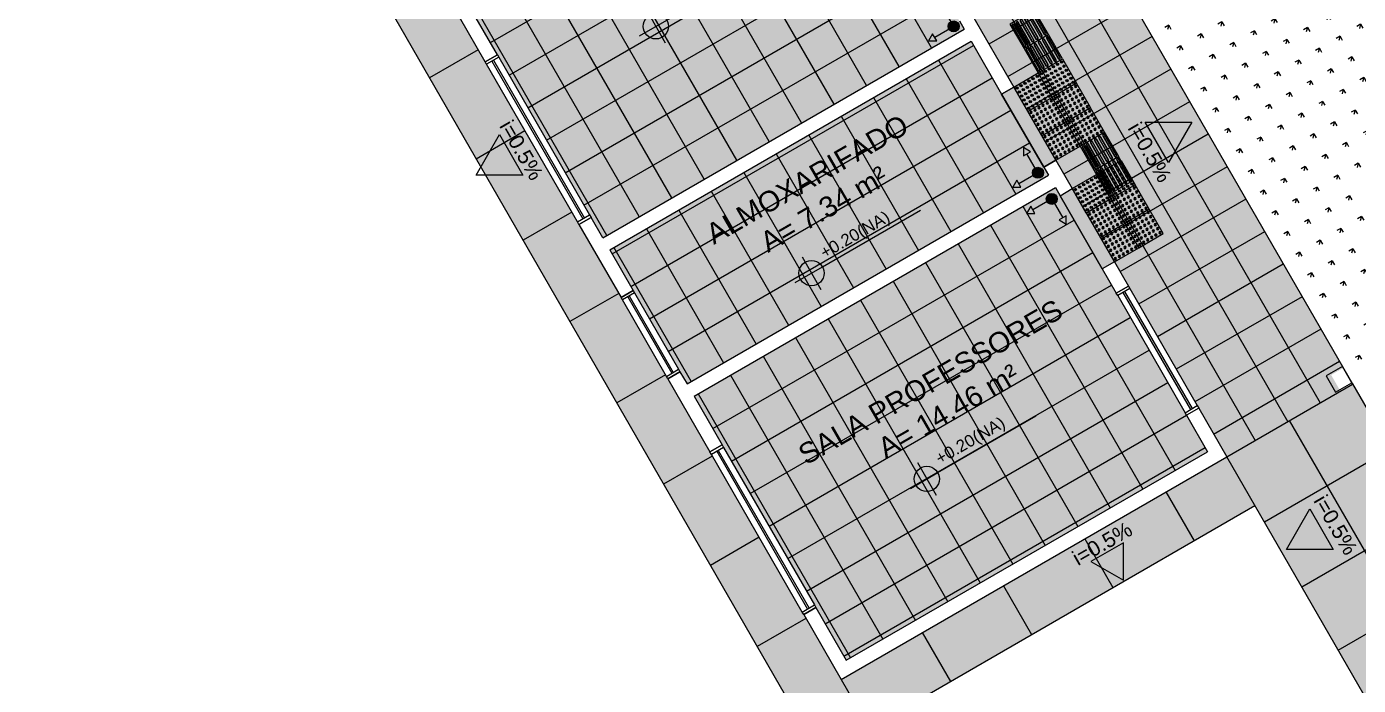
# Model space of a CAD drawing. Header units: millimetres. Extents: x 302 to 436, y 121 to 202.
# Drawn here: x 354.43 to 368.64, y 159.71 to 166.74 of the extents above; entities that cross this region are included whole.
import ezdxf

# ---------------------------------------------------------------- set-up
doc = ezdxf.new("R2010")
doc.units = ezdxf.units.MM
doc.linetypes.add('HIDDEN', pattern=[9.525, 6.35, -3.175])
for name, color, linetype in [('A-JANEL', 3, 'Continuous'), ('A-PARED', 5, 'Continuous'), ('A-PAREDE', 5, 'Continuous'), ('A-PISOS-NIVEL', 1, 'Continuous'), ('A-SOLEIRA', 1, 'Continuous'), ('AR-ESQ', 2, 'Continuous'), ('AR-HACH', 252, 'Continuous'), ('AR-ID-PIS', 1, 'Continuous'), ('AR-VEGETAÇÃO_árvores', 96, 'HIDDEN'), ('ARQ-ESQ-VISTA1', 2, 'Continuous'), ('ARQ-PIS-VISTA', 8, 'Continuous'), ('ARQ-SMB-1_100', 1, 'Continuous'), ('ARQ-TXT-1_050', 2, 'Continuous'), ('ARQ-TXT-1_100', 2, 'Continuous'), ('ARQ_PISOTÁTIL', 8, 'Continuous')]:
    doc.layers.add(name, color=color, linetype=linetype)
doc.styles.add('ESC-50-A20', font='arial.ttf', dxfattribs={"height": 0.1})
doc.styles.add('FNDE Texto Cota 0050', font='verdana.ttf', dxfattribs={"height": 0.08})
pattern_1 = [(37.5, (148.40046, 130.1281), (-0.00640013, 0.1957653), [0, -0.154432, 0, -0.17272, 0, -0.1651]), (7.5, (148.40046, 130.1281), (0.1798093, 0.28673004), [0, -0.083312, 0, -0.139192, 0, -0.05334]), (327.5, (148.2755, 130.1281), (0.31639695, 0.00057487), [0, -0.0508, 0, -0.18288, 0, -0.23876]), (317.5, (148.2755, 130.1281), (0.30542258, 0.08917173), [0, -0.0254, 0, -0.119888, 0, -0.13716])]

# ---------------------------------------------------------------- blocks, each defined once
blk = doc.blocks.new('A$C0271154C')
at = {"layer": 'ARQ_PISOTÁTIL'}
h = blk.add_hatch(color=152, dxfattribs=at)
h.dxf.hatch_style = 1
h.paths.add_polyline_path([(0.3, 0), (0.3, 0.3), (0, 0.3), (0, 0)])
at = {"layer": 'ARQ_PISOTÁTIL', "color": 1}
blk.add_lwpolyline([(0.3, 0), (0.3, 0.3), (0, 0.3), (0, 0)], close=True, dxfattribs=at)
at = {"layer": 'ARQ_PISOTÁTIL', "color": 250}
for points in [[(0.275, 0.288), (0.025, 0.288, 1), (0.025, 0.263), (0.275, 0.263, 1)], [(0.275, 0.284), (0.025, 0.284, 1), (0.025, 0.265), (0.275, 0.265, 1)], [(0.275, 0.237), (0.025, 0.237, 1), (0.025, 0.212), (0.275, 0.212, 1)], [(0.275, 0.188), (0.025, 0.188, 1), (0.025, 0.163), (0.275, 0.163, 1)], [(0.275, 0.235), (0.025, 0.235, 1), (0.025, 0.216), (0.275, 0.216, 1)], [(0.275, 0.184), (0.025, 0.184, 1), (0.025, 0.165), (0.275, 0.165, 1)], [(0.275, 0.138), (0.025, 0.138, 1), (0.025, 0.112), (0.275, 0.112, 1)], [(0.275, 0.087), (0.025, 0.087, 1), (0.025, 0.062), (0.275, 0.062, 1)], [(0.275, 0.038), (0.025, 0.038, 1), (0.025, 0.013), (0.275, 0.013, 1)], [(0.275, 0.135), (0.025, 0.135, 1), (0.025, 0.115), (0.275, 0.115, 1)], [(0.275, 0.085), (0.025, 0.085, 1), (0.025, 0.066), (0.275, 0.066, 1)], [(0.275, 0.034), (0.025, 0.034, 1), (0.025, 0.015), (0.275, 0.015, 1)]]:
    blk.add_lwpolyline(points, format="xyb", close=True, dxfattribs=at)
blk = doc.blocks.new('ind-pis')
at = {"layer": 'AR-ID-PIS'}
h = blk.add_hatch(color=252, dxfattribs=at)
h.dxf.hatch_style = 1
edge = h.paths.add_edge_path()
edge.add_arc((0, 0), 0.05, 0, 360)
for q in [(-0.2, 0), (0, -0.2)]:
    blk.add_line((0, 0), q, dxfattribs=at)
for points in [[(-0.2, 0.037), (-0.264, 0), (-0.2, -0.037)], [(-0.037, -0.2), (0, -0.264), (0.037, -0.2)]]:
    blk.add_lwpolyline(points, close=True, dxfattribs=at)
blk.add_circle((0, 0), 0.05, dxfattribs=at)
blk = doc.blocks.new('A$C50E27BFE')
at = {"layer": 'ARQ_PISOTÁTIL'}
h = blk.add_hatch(color=150, dxfattribs=at)
h.dxf.hatch_style = 1
h.paths.add_polyline_path([(0, 0), (0, 0.3), (0.3, 0.3), (0.3, 0)])
at = {"layer": 'ARQ_PISOTÁTIL', "color": 1}
blk.add_lwpolyline([(0, 0), (0, 0.3), (0.3, 0.3), (0.3, 0)], close=True, dxfattribs=at)
at = {"layer": 'ARQ_PISOTÁTIL', "color": 250}
for centre, radius in [((0.025, 0.275), 0.0125), ((0.075, 0.275), 0.0125), ((0.125, 0.275), 0.0125), ((0.175, 0.275), 0.0125), ((0.225, 0.275), 0.0125), ((0.275, 0.275), 0.0125), ((0.025, 0.225), 0.0125), ((0.025, 0.175), 0.0125), ((0.025, 0.275), 0.00625), ((0.025, 0.225), 0.00625), ((0.025, 0.175), 0.00625), ((0.075, 0.225), 0.0125), ((0.075, 0.175), 0.0125), ((0.075, 0.275), 0.00625), ((0.075, 0.225), 0.00625), ((0.075, 0.175), 0.00625), ((0.125, 0.225), 0.0125), ((0.125, 0.175), 0.0125), ((0.125, 0.275), 0.00625), ((0.125, 0.225), 0.00625), ((0.125, 0.175), 0.00625), ((0.175, 0.225), 0.0125), ((0.175, 0.175), 0.0125), ((0.175, 0.275), 0.00625), ((0.175, 0.225), 0.00625), ((0.175, 0.175), 0.00625), ((0.225, 0.225), 0.0125), ((0.225, 0.175), 0.0125), ((0.225, 0.275), 0.00625), ((0.225, 0.225), 0.00625), ((0.225, 0.175), 0.00625), ((0.275, 0.225), 0.0125), ((0.275, 0.175), 0.0125), ((0.275, 0.275), 0.00625), ((0.275, 0.225), 0.00625), ((0.275, 0.175), 0.00625), ((0.025, 0.125), 0.0125), ((0.025, 0.075), 0.0125), ((0.025, 0.025), 0.0125), ((0.025, 0.125), 0.00625), ((0.025, 0.075), 0.00625), ((0.025, 0.025), 0.00625), ((0.075, 0.125), 0.0125), ((0.075, 0.075), 0.0125), ((0.075, 0.025), 0.0125), ((0.075, 0.125), 0.00625), ((0.075, 0.075), 0.00625), ((0.075, 0.025), 0.00625), ((0.125, 0.125), 0.0125), ((0.125, 0.075), 0.0125), ((0.125, 0.025), 0.0125), ((0.125, 0.125), 0.00625), ((0.125, 0.075), 0.00625), ((0.125, 0.025), 0.00625), ((0.175, 0.125), 0.0125), ((0.175, 0.075), 0.0125), ((0.175, 0.025), 0.0125), ((0.175, 0.125), 0.00625), ((0.175, 0.075), 0.00625), ((0.175, 0.025), 0.00625), ((0.225, 0.125), 0.0125), ((0.225, 0.075), 0.0125), ((0.225, 0.025), 0.0125), ((0.225, 0.125), 0.00625), ((0.225, 0.075), 0.00625), ((0.225, 0.025), 0.00625), ((0.275, 0.125), 0.0125), ((0.275, 0.075), 0.0125), ((0.275, 0.025), 0.0125), ((0.275, 0.125), 0.00625), ((0.275, 0.075), 0.00625), ((0.275, 0.025), 0.00625)]:
    blk.add_circle(centre, radius, dxfattribs=at)
blk = doc.blocks.new('FNDE-Nível Planta-1_100')
at = {"linetype": 'Continuous', "ltscale": 0.5}
h = blk.add_hatch(color=1, dxfattribs=at)
h.paths.add_polyline_path([(135.657, 7.813), (135.657, 7.981, 0.414214), (135.489, 7.813)])
h.paths.add_polyline_path([(135.657, 7.813), (135.657, 7.645, 0.414214), (135.825, 7.813)])
at = {"color": 1}
for p, q in [((135.657, 8.065), (135.657, 7.561)), ((135.405, 7.813), (135.825, 7.813)), ((135.825, 7.813), (137.338, 7.813))]:
    blk.add_line(p, q, dxfattribs=at)
blk.add_circle((135.657, 7.813), 0.168, dxfattribs=at)

msp = doc.modelspace()

# ---------------------------------------------------------------- hatches: boundary and pattern name
at = {"layer": 'A-PISOS-NIVEL', "ltscale": 10}
h = msp.add_hatch(dxfattribs=at)
h.set_pattern_fill('AR-SAND', color=256, scale=0.004, style=0)
h.set_pattern_definition(pattern_1)
edge = h.paths.add_edge_path()
edge.add_arc((365.676, 168.786), 0.1, 0, 360)
edge = h.paths.add_edge_path()
edge.add_arc((364.328, 171.126), 0.1, 0, 360)
edge = h.paths.add_edge_path()
edge.add_arc((368.279, 170.286), 0.1, 0, 360)
edge = h.paths.add_edge_path()
edge.add_arc((366.931, 172.626), 0.1, 0, 360)
edge = h.paths.add_edge_path()
edge.add_arc((363.785, 168.127), 0.1, 299.9781, 389.9781)
edge.add_line((363.872, 168.177), (363.472, 168.87))
edge.add_arc((363.385, 168.82), 0.1, 29.9781, 119.9781)
edge.add_line((363.335, 168.907), (359.363, 175.793))
edge.add_line((359.363, 175.793), (360.576, 176.493))
edge.add_line((360.576, 176.493), (360.676, 176.32))
edge.add_line((360.676, 176.32), (360.805, 176.394))
edge.add_line((360.805, 176.394), (363.291, 172.085))
edge.add_line((363.291, 172.085), (363.161, 172.01))
edge.add_line((363.161, 172.01), (363.261, 171.837))
edge.add_line((363.261, 171.837), (363.391, 171.912))
edge.add_line((363.391, 171.912), (363.84, 171.134))
edge.add_line((363.84, 171.134), (367.171, 173.058))
edge.add_line((367.171, 173.058), (368.771, 170.286))
edge.add_line((368.771, 170.286), (365.438, 168.363))
edge.add_line((365.438, 168.363), (365.889, 167.581))
edge.add_line((365.889, 167.581), (365.76, 167.506))
edge.add_line((365.76, 167.506), (365.86, 167.333))
edge.add_line((365.86, 167.333), (365.989, 167.407))
edge.add_line((365.989, 167.407), (368.475, 163.098))
edge.add_line((368.475, 163.098), (368.346, 163.023))
edge.add_line((368.346, 163.023), (368.445, 162.85))
edge.add_line((368.445, 162.85), (367.233, 162.15))
edge.add_line((367.233, 162.15), (363.835, 168.041))
h = msp.add_hatch(dxfattribs=at)
h.set_pattern_fill('AR-SAND', color=256, scale=0.004, style=0)
h.set_pattern_definition(pattern_1)
h.paths.add_polyline_path([(365.404, 165.021), (361.549, 162.797), (363.173, 159.982), (367.028, 162.205)])
h.paths.add_polyline_path([(365.329, 165.151), (364.505, 166.58), (360.65, 164.356), (361.474, 162.927)])
h.paths.add_polyline_path([(363.705, 167.966), (363.706, 167.966), (363.206, 168.832), (363.205, 168.832), (362.706, 169.698), (361.147, 168.799), (360.347, 170.185), (358.052, 168.861), (360.575, 164.486), (364.43, 166.71)])
h.paths.add_polyline_path([(360.272, 170.315), (359.248, 172.09), (356.952, 170.766), (357.977, 168.991)])
h.paths.add_polyline_path([(359.308, 175.588), (355.453, 173.365), (356.877, 170.896), (359.303, 172.295), (359.603, 171.776), (361.032, 172.6)])
at = {"layer": 'AR-VEGETAÇÃO_árvores'}
h = msp.add_hatch(dxfattribs=at)
h.set_pattern_fill('GRASS', color=256, scale=0.01, angle=165)
h.set_pattern_definition([(255, (5.30388, 111.83571), (0.127, -0.21997045), [0.047625, -0.31158524]), (210, (5.30388, 111.83571), (0.127, -0.21997045), [0.047625, -0.206375]), (300, (5.30388, 111.83571), (0.21997045, 0.127), [0.047625, -0.206375])])
h.paths.add_polyline_path([(372.632, 160.865), (369.765, 160.865), (365.451, 168.37), (368.774, 170.28), (370.024, 168.115), (372.632, 168.115)])
at = {"layer": 'ARQ-PIS-VISTA'}
h = msp.add_hatch(dxfattribs=at)
h.set_pattern_fill('DOTS', color=251, scale=0.08, angle=165)
h.set_pattern_definition([(165, (148.40046, 130.1281), (-0.09420631, -0.10623757), [0, -0.127])])
h.paths.add_polyline_path([(367.533, 161.631), (367.233, 162.15), (363.118, 159.777), (355.248, 173.42), (360.705, 176.568), (360.406, 177.087), (354.429, 173.64), (362.898, 158.957)])
h = msp.add_hatch(dxfattribs=at)
h.set_pattern_fill('DOTS', color=251, scale=0.08, angle=165)
h.set_pattern_definition([(165, (5.30388, 111.83571), (-0.09420631, -0.10623757), [0, -0.127])])
h.paths.add_polyline_path([(367.232, 162.152), (368.87, 159.315), (372.632, 159.315), (372.632, 151.897), (375.632, 151.897), (375.632, 159.315), (379.402, 159.315), (380.637, 161.455), (385.445, 158.681), (385.845, 159.374), (379.695, 162.921), (378.508, 160.865), (375.632, 160.865), (375.632, 168.115), (372.632, 168.115), (372.632, 160.865), (369.765, 160.865), (368.574, 162.927)])
at = {"layer": 'ARQ_PISOTÁTIL'}
h = msp.add_hatch(color=256, dxfattribs=at)
h.dxf.hatch_style = 1
h.set_gradient(color1=(173, 173, 173), color2=(173, 173, 173), tint=1)
h.paths.add_polyline_path([(364.959, 166.092), (364.829, 166.017), (365.279, 165.237), (365.409, 165.312)])
h = msp.add_hatch(color=256, dxfattribs=at)
h.dxf.hatch_style = 1
h.set_gradient(color1=(173, 173, 173), color2=(173, 173, 173), tint=1)
h.paths.add_polyline_path([(365.584, 165.009), (365.454, 164.934), (365.904, 164.154), (366.034, 164.229)])

# ---------------------------------------------------------------- linework, layer by layer
at = {"layer": 'A-JANEL'}
msp.add_line((366.933, 162.67), (366.803, 162.595), dxfattribs=at)
at = {"layer": 'A-PARED'}
msp.add_lwpolyline([(368.293, 163.013), (368.393, 162.84), (368.566, 162.94), (368.466, 163.113)], close=True, dxfattribs=at)
at = {"layer": 'A-PAREDE'}
for p, q in [((359.321, 166.36), (359.046, 166.837)), ((359.451, 166.435), (359.176, 166.912)), ((364.38, 166.796), (364.43, 166.71)), ((364.51, 166.871), (364.959, 166.092)), ((360.575, 164.486), (364.43, 166.71)), ((360.65, 164.356), (364.505, 166.58)), ((364.505, 166.58), (364.829, 166.017)), ((359.451, 166.435), (359.321, 166.36)), ((359.321, 166.36), (359.451, 166.435)), ((359.451, 166.435), (359.321, 166.36)), ((359.451, 166.435), (359.321, 166.36)), ((364.959, 166.092), (364.829, 166.017)), ((364.959, 166.092), (364.829, 166.017)), ((365.279, 165.237), (365.409, 165.312)), ((365.409, 165.312), (365.279, 165.237)), ((365.279, 165.237), (365.329, 165.151)), ((365.409, 165.312), (365.584, 165.009)), ((361.474, 162.927), (365.329, 165.151)), ((361.549, 162.797), (365.404, 165.021)), ((365.404, 165.021), (365.454, 164.934)), ((365.454, 164.934), (365.584, 165.009)), ((365.454, 164.934), (365.584, 165.009)), ((360.45, 164.703), (360.32, 164.628)), ((360.32, 164.628), (360.45, 164.703)), ((360.45, 164.703), (360.32, 164.628)), ((360.575, 164.486), (360.45, 164.703)), ((360.32, 164.628), (360.77, 163.848)), ((360.65, 164.356), (360.9, 163.923)), ((366.034, 164.229), (365.904, 164.154)), ((366.034, 164.229), (365.904, 164.154)), ((365.904, 164.154), (366.054, 163.895)), ((366.034, 164.229), (366.183, 163.969)), ((366.183, 163.969), (366.054, 163.895)), ((366.183, 163.969), (366.054, 163.895)), ((366.183, 163.969), (366.054, 163.895)), ((360.77, 163.848), (360.9, 163.923)), ((360.9, 163.923), (360.77, 163.848)), ((361.269, 162.982), (361.399, 163.057)), ((361.399, 163.057), (361.269, 162.982)), ((361.269, 162.982), (361.719, 162.202)), ((361.399, 163.057), (361.474, 162.927)), ((361.549, 162.797), (361.849, 162.277)), ((366.933, 162.67), (366.803, 162.595)), ((366.933, 162.67), (366.803, 162.595)), ((366.803, 162.595), (367.028, 162.205)), ((366.933, 162.67), (367.233, 162.15)), ((361.849, 162.277), (361.719, 162.202)), ((361.719, 162.202), (361.849, 162.277)), ((361.849, 162.277), (361.719, 162.202)), ((363.118, 159.777), (367.233, 162.15)), ((363.173, 159.982), (367.028, 162.205)), ((362.848, 160.545), (362.719, 160.47)), ((362.719, 160.47), (362.848, 160.545)), ((362.848, 160.545), (362.719, 160.47)), ((362.848, 160.545), (363.173, 159.982)), ((362.719, 160.47), (363.118, 159.777))]:
    msp.add_line(p, q, dxfattribs=at)
at = {"layer": 'A-PISOS-NIVEL'}
msp.add_line((354.429, 173.64), (362.898, 158.957), dxfattribs=at)
at = {"layer": 'A-PISOS-NIVEL', "color": 2}
for p, q in [((365.989, 167.407), (368.574, 162.927)), ((367.233, 162.15), (368.575, 162.925))]:
    msp.add_line(p, q, dxfattribs=at)
at = {"layer": 'A-PISOS-NIVEL', "color": 1}
for p, q in [((368.574, 162.927), (369.765, 160.865)), ((368.87, 159.315), (367.232, 162.152)), ((362.898, 158.957), (367.533, 161.631))]:
    msp.add_line(p, q, dxfattribs=at)
at = {"layer": 'A-SOLEIRA'}
for p, q in [((365.409, 165.312), (364.959, 166.092)), ((364.829, 166.017), (365.279, 165.237)), ((366.034, 164.229), (365.584, 165.009)), ((365.454, 164.934), (365.904, 164.154))]:
    msp.add_line(p, q, dxfattribs=at)
at = {"layer": 'AR-ESQ', "color": 1}
for p, q in [((365.584, 165.009), (366.034, 164.229)), ((365.904, 164.154), (365.454, 164.934))]:
    msp.add_line(p, q, dxfattribs=at)
msp.add_lwpolyline([(364.829, 166.017), (364.959, 166.092), (365.409, 165.312), (365.279, 165.237), (364.829, 166.017)], dxfattribs=at)
at = {"layer": 'AR-HACH'}
for p, q in [((360.359, 176.368), (368.229, 162.725)), ((360.012, 176.168), (367.882, 162.525)), ((359.666, 175.968), (367.536, 162.325)), ((362.697, 165.71), (360.174, 170.085)), ((362.351, 165.511), (359.827, 169.885)), ((362.004, 165.311), (359.481, 169.685)), ((364.083, 166.51), (362.359, 169.498)), ((361.658, 165.111), (359.134, 169.485)), ((361.311, 164.911), (358.788, 169.285)), ((363.737, 166.31), (362.013, 169.298)), ((360.965, 164.711), (358.441, 169.085)), ((363.39, 166.11), (361.666, 169.099)), ((360.618, 164.511), (358.095, 168.886)), ((359.376, 166.565), (363.231, 168.789)), ((363.044, 165.91), (361.32, 168.899)), ((359.576, 166.219), (363.431, 168.442)), ((359.775, 165.872), (363.631, 168.096)), ((359.975, 165.526), (363.83, 167.749)), ((360.175, 165.179), (364.03, 167.403)), ((366.036, 167.322), (364.694, 166.548)), ((360.375, 164.833), (364.23, 167.056)), ((366.236, 166.975), (364.893, 166.201)), ((360.675, 164.313), (364.53, 166.536)), ((366.436, 166.629), (365.093, 165.855)), ((364.158, 166.38), (364.983, 164.951)), ((366.636, 166.282), (365.293, 165.508)), ((360.875, 163.966), (364.729, 166.19)), ((363.812, 166.18), (364.636, 164.751)), ((363.465, 165.98), (364.29, 164.551)), ((361.075, 163.62), (364.929, 165.844)), ((366.835, 165.936), (365.493, 165.162)), ((363.119, 165.78), (363.943, 164.351)), ((362.772, 165.58), (363.597, 164.151)), ((367.035, 165.589), (365.693, 164.815)), ((361.274, 163.274), (365.129, 165.497)), ((362.426, 165.381), (363.25, 163.951)), ((367.235, 165.243), (365.893, 164.469)), ((362.079, 165.181), (362.904, 163.751)), ((361.733, 164.981), (362.557, 163.552)), ((365.057, 164.821), (366.681, 162.006)), ((367.435, 164.897), (366.093, 164.122)), ((361.386, 164.781), (362.211, 163.352)), ((361.749, 162.451), (365.604, 164.674)), ((361.04, 164.581), (361.864, 163.152)), ((364.711, 164.621), (366.335, 161.806)), ((367.635, 164.55), (366.292, 163.776)), ((360.693, 164.381), (361.518, 162.952)), ((364.365, 164.421), (365.988, 161.606)), ((361.949, 162.104), (365.804, 164.328)), ((364.018, 164.221), (365.642, 161.406)), ((367.835, 164.204), (366.492, 163.429)), ((362.149, 161.758), (366.004, 163.981)), ((363.672, 164.021), (365.295, 161.206)), ((363.325, 163.821), (364.949, 161.006)), ((368.035, 163.857), (366.692, 163.083)), ((362.349, 161.411), (366.203, 163.635)), ((362.979, 163.622), (364.602, 160.806)), ((362.632, 163.422), (364.256, 160.606)), ((368.235, 163.511), (366.892, 162.736)), ((362.549, 161.065), (366.403, 163.288)), ((362.286, 163.222), (363.91, 160.407)), ((368.436, 163.165), (367.092, 162.39)), ((361.939, 163.022), (363.563, 160.207)), ((361.593, 162.822), (363.217, 160.007)), ((362.749, 160.718), (366.603, 162.942)), ((362.948, 160.372), (366.803, 162.595)), ((363.148, 160.025), (367.003, 162.249))]:
    msp.add_line(p, q, dxfattribs=at)
at = {"layer": 'ARQ-ESQ-VISTA1', "color": 2}
for p, q in [((359.392, 166.367), (360.361, 164.686)), ((359.409, 166.377), (360.379, 164.696)), ((360.841, 163.855), (361.311, 163.041)), ((360.858, 163.865), (361.328, 163.05)), ((366.125, 163.901), (366.844, 162.654)), ((366.142, 163.911), (366.862, 162.664)), ((361.791, 162.209), (362.76, 160.528)), ((361.808, 162.219), (362.777, 160.538))]:
    msp.add_line(p, q, dxfattribs=at)
at = {"layer": 'ARQ-ESQ-VISTA1', "color": 1}
for p, q in [((359.466, 166.409), (360.435, 164.729)), ((360.305, 164.654), (359.336, 166.334)), ((361.254, 163.008), (360.785, 163.822)), ((360.915, 163.897), (361.384, 163.083)), ((366.069, 163.869), (366.788, 162.621)), ((366.198, 163.943), (366.918, 162.696)), ((361.864, 162.251), (362.833, 160.571)), ((362.704, 160.496), (361.734, 162.176))]:
    msp.add_line(p, q, dxfattribs=at)
at = {"layer": 'ARQ-ESQ-VISTA1', "color": 2}
for points in [[(359.451, 166.435), (359.466, 166.409), (359.336, 166.334), (359.321, 166.36)], [(360.435, 164.729), (360.45, 164.703), (360.32, 164.628), (360.305, 164.654)], [(366.183, 163.969), (366.198, 163.943), (366.069, 163.869), (366.054, 163.895)], [(360.9, 163.923), (360.915, 163.897), (360.785, 163.822), (360.77, 163.848)], [(361.384, 163.083), (361.399, 163.057), (361.269, 162.982), (361.254, 163.008)], [(366.918, 162.696), (366.933, 162.67), (366.803, 162.595), (366.788, 162.621)], [(361.849, 162.277), (361.864, 162.251), (361.734, 162.176), (361.719, 162.202)], [(362.833, 160.571), (362.848, 160.545), (362.719, 160.47), (362.704, 160.496)]]:
    msp.add_lwpolyline(points, close=True, dxfattribs=at)
at = {"layer": 'ARQ-PIS-VISTA'}
msp.add_line((359.246, 166.49), (358.726, 166.19), dxfattribs=at)
at = {"layer": 'ARQ-PIS-VISTA', "color": 251}
for p, q in [((359.246, 166.49), (358.726, 166.19)), ((359.745, 165.624), (359.226, 165.324)), ((360.245, 164.758), (359.725, 164.458)), ((360.745, 163.892), (360.225, 163.592)), ((361.244, 163.025), (360.725, 162.726)), ((369.316, 160.088), (367.901, 162.538)), ((361.744, 162.159), (361.224, 161.859)), ((367.633, 161.457), (368.975, 162.232)), ((366.583, 161.776), (366.883, 161.256)), ((368.032, 160.764), (369.375, 161.539)), ((362.244, 161.293), (361.724, 160.993)), ((365.717, 161.276), (366.017, 160.756)), ((368.422, 160.09), (369.765, 160.865)), ((364.851, 160.776), (365.15, 160.257)), ((362.743, 160.427), (362.224, 160.127)), ((363.984, 160.277), (364.284, 159.757)), ((363.118, 159.777), (363.418, 159.257))]:
    msp.add_line(p, q, dxfattribs=at)
at = {"layer": 'ARQ-SMB-1_100', "color": 5}
for points in [[(366.86, 165.719), (366.61, 165.286), (366.36, 165.719)], [(359.223, 165.154), (359.473, 165.587), (359.723, 165.154)], [(367.868, 161.163), (368.117, 161.597), (368.368, 161.164)], [(366.129, 160.835), (366.129, 161.235), (365.783, 161.035)]]:
    msp.add_lwpolyline(points, close=True, dxfattribs=at)

# ---------------------------------------------------------------- block references
at = {"layer": 'AR-ID-PIS'}
for p, xscale, yscale, zscale, rotation in [((364.319, 166.738), 1.171655079902222, 1.171655079902222, 1.171655079902222, 299.9780684452372), ((365.218, 165.178), 1.171655079902222, 1.171655079902222, 1.171655079902222, 299.9780684452372), ((365.365, 164.9), 1.171655079902223, 1.171655079902223, 1.171655079902223, 29.97806844523722)]:
    msp.add_blockref('ind-pis', p, dxfattribs=dict(at, xscale=xscale, yscale=yscale, zscale=zscale, rotation=rotation))
at = {"layer": 'ARQ-SMB-1_100', "xscale": 0.8, "yscale": 0.8, "zscale": 0.8, "rotation": 30.00000000000656}
for p in [(270.281, 107.063), (271.941, 104.433), (273.172, 102.239)]:
    msp.add_blockref('FNDE-Nível Planta-1_100', p, dxfattribs=at)
at = {"layer": 'ARQ_PISOTÁTIL', "ltscale": 10}
for name, p, rotation in [('A$C0271154C', (365.329, 166.651), 119.9780684452372), ('A$C0271154C', (365.479, 166.392), 119.9780684452372), ('A$C50E27BFE', (365.219, 166.242), 299.9780684452372), ('A$C50E27BFE', (364.959, 166.092), 299.9780684452372), ('A$C0271154C', (366.079, 165.352), 119.9780684452372), ('A$C0271154C', (366.228, 165.092), 119.9780684452372), ('A$C50E27BFE', (365.844, 165.159), 299.9780684452372), ('A$C50E27BFE', (365.584, 165.009), 299.9780684452372)]:
    msp.add_blockref(name, p, dxfattribs=dict(at, rotation=rotation))
at = {"layer": 'ARQ_PISOTÁTIL', "ltscale": 10, "xscale": -1, "rotation": 119.9780684452372}
for p in [(365.629, 166.132), (365.369, 165.982), (365.779, 165.872), (365.519, 165.722), (366.254, 165.049), (365.994, 164.899), (366.403, 164.789), (366.144, 164.639)]:
    msp.add_blockref('A$C50E27BFE', p, dxfattribs=at)

# ---------------------------------------------------------------- texts
at = {"layer": 'ARQ-SMB-1_100', "style": 'ESC-50-A20'}
for p in [(362.942, 164.259), (364.172, 162.065)]:
    msp.add_attdef('+0.20(NA)', p, 'NA', height=0.128, rotation=30, dxfattribs=at)
at = {"layer": 'ARQ-TXT-1_050', "char_height": 0.21845, "attachment_point": 1, "rotation": 30, "style": 'ESC-50-A20'}
for s, width, insert in [('\\pi0.43367;ALMOXARIFADO  \\P\\pi0.89121;A= 7.34 m²', 3.27851, (361.275, 164.381)), ('\\pi1.0469;SALA PROFESSORES  \\P\\pi1.8163;A= 14.46 m²', 4.4, (361.729, 161.723))]:
    msp.add_mtext_dynamic_manual_height_columns(s, width=width, gutter_width=1, heights=[0], dxfattribs=dict(at, insert=insert))
at = {"layer": 'ARQ-TXT-1_100', "color": 5, "char_height": 0.16, "attachment_point": 7, "style": 'FNDE Texto Cota 0050'}
for width, insert, rotation in [(0.73845, (359.465, 165.677), 299.9781), (8.52818, (366.168, 165.654), 299.9781), (0.66255, (368.15, 161.682), 300.0417), (8.52818, (365.645, 160.983), 29.8359)]:
    msp.add_mtext_dynamic_manual_height_columns('{\\fArial|b0|i0|c0|p34;i=0.5%}', width=width, gutter_width=0.5, heights=[0], dxfattribs=dict(at, insert=insert, rotation=rotation))

doc.saveas('drawing.dxf')
